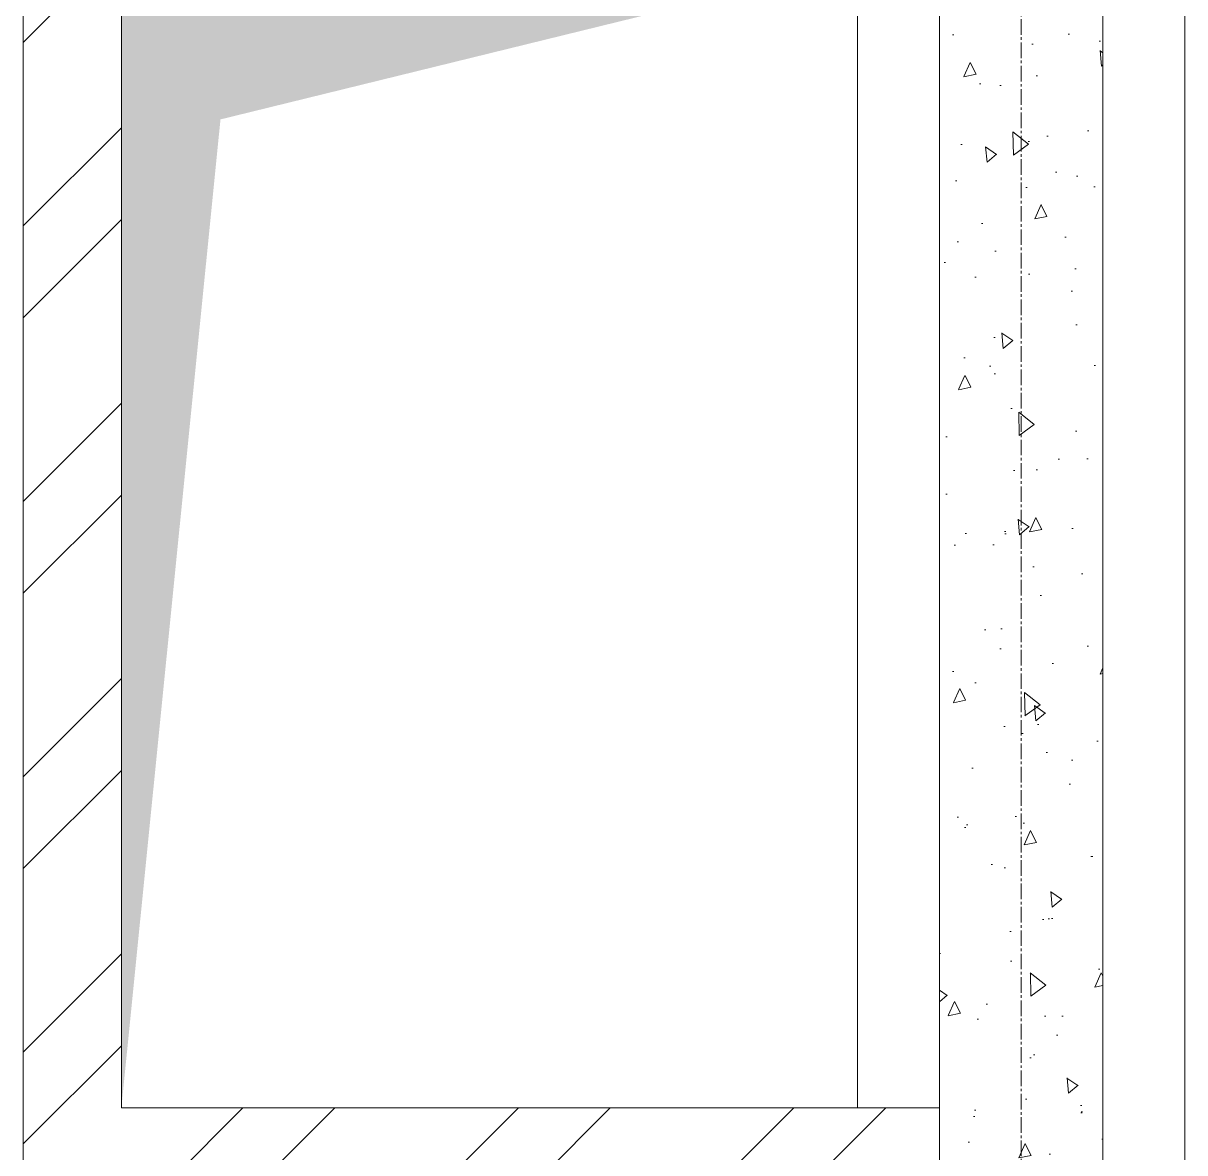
# Model space of a CAD drawing. Header units: millimetres. Extents: x -231292 to 573618, y -153144 to 564035.
# Drawn here: x 125709 to 127129, y 446747 to 448128 of the extents above; entities that cross this region are included whole.
import ezdxf

# ---------------------------------------------------------------- set-up
doc = ezdxf.new("R2010")
doc.units = ezdxf.units.MM
doc.linetypes.add('CENTER2', pattern=[28.575, 19.05, -3.175, 3.175, -3.175])
doc.layers.get('0').update_dxf_attribs({"color": 250})
for name, color, linetype, lineweight in [('АР_Стены кирпич', 250, 'Continuous', 20), ('АР_Стены ПЕНОблок', 250, 'Continuous', 20), ('АР_Штриховка', 250, 'Continuous', 0), ('ОВ_Шахты_блок 4.1', 250, 'Continuous', 5), ('РД_Оси_100', 250, 'Continuous', 0)]:
    doc.layers.add(name, color=color, linetype=linetype, lineweight=lineweight)

# ---------------------------------------------------------------- blocks, each defined once
blk = doc.blocks.new('otv')
at = {"linetype": 'Continuous'}
blk.add_lwpolyline([(0, -1), (0, 0), (1, 0), (1, -1)], close=True, dxfattribs=at)
blk.add_solid([(0, -1), (0, 0), (0.1346, -0.1366), (1, 0)], dxfattribs=at)
blk = doc.blocks.new('СОШ_2200_АР_ОСИ_М100_28.05.24')
at = {"layer": 'РД_Оси_100', "linetype": 'CENTER2'}
blk.add_lwpolyline([(76500, 139938.679), (76500, -6155)], dxfattribs=at)

msp = doc.modelspace()

# ---------------------------------------------------------------- hatches: boundary and pattern name
at = {"layer": 'АР_Штриховка', "linetype": 'Continuous', "lineweight": 0}
h = msp.add_hatch(dxfattribs=at)
h.set_pattern_fill('ANSI32', color=256, scale=25, style=0)
h.set_pattern_definition([(45, (50428.77, 366201.75), (-168.3798, 168.3798), []), (45, (50541.02, 366201.75), (-168.3798, 168.3798), [])])
h.paths.add_polyline_path([(125708.769, 438901.753), (125828.769, 439021.753), (125828.769, 445151.753), (125708.769, 445151.753)], flags=0)
h.paths.add_polyline_path([(125708.769, 446551.753), (125828.769, 446551.753), (125828.769, 446681.753), (125798.769, 446761.753), (125708.769, 446801.753)], flags=0)
h.paths.add_polyline_path([(125708.769, 446801.753), (125798.769, 446761.753), (125828.769, 446801.753), (125828.768, 448201.753), (125708.768, 448321.753)], flags=0)
h = msp.add_hatch(dxfattribs=at)
h.set_pattern_fill('AR-CONC', color=256, angle=-315, style=0)
h.set_pattern_definition([(95, (50428.77, 366201.75), (140.09465, 117.55338), [19.05, -209.55]), (40, (50428.77, 366201.75), (-160.01845, 110.17673), [15.24, -167.64058]), (145.45144, (50440.44, 366211.55), (-19.9238, 227.7301), [16.19, -178.09024]), (91.1842, (50392.85, 366237.67), (221.41024, 161.9534), [28.575, -314.325]), (141.63556, (50411.3, 366251.17), (-7.0866, 342.82676), [24.285, -267.1356]), (36.18415, (50392.85, 366237.67), (-7.0866, 342.82676), [22.86, -251.4597]), (66, (50419.79, 366246.65), (179.51998, 34.89515), [19.05, -209.55]), (11, (50419.79, 366246.65), (-86.53993, 173.9412), [15.24, -167.64]), (116.45145, (50434.75, 366249.56), (92.98005, 208.83634), [16.19, -178.08994]), (82.5, (50428.77, 366201.75), (-57.60547, 61.973414), [0, -165.608, 0, -170.18, 0, -168.275]), (52.5, (50428.77, 366201.75), (-23.58973, 118.087), [0, -97.028, 0, -161.798, 0, -64.135]), (12.5, (50388.716, 366161.7), (99.927863, 91.826196), [0, -63.5, 0, -198.12, 0, -262.89]), (2.5, (50370.76, 366143.74), (86.7639, 122.72239), [0, -82.55, 0, -131.572, 0, -186.69])])
h.paths.add_polyline_path([(127028.768, 448201.752), (126828.768, 448201.752), (126828.768, 445301.753), (127028.768, 445301.753)], flags=0)
h = msp.add_hatch(dxfattribs=at)
h.set_pattern_fill('ANSI32', color=256, scale=25, style=0)
h.set_pattern_definition([(45, (50428.77, 366201.75), (-168.3798, 168.3798), []), (45, (50541.02, 366201.75), (-168.3798, 168.3798), [])])
h.paths.add_polyline_path([(126828.768, 446681.753), (126828.768, 446801.753), (125828.769, 446801.753), (125798.769, 446761.753), (125828.769, 446681.753)], flags=0)

# ---------------------------------------------------------------- linework, layer by layer
at = {"lineweight": 0}
msp.add_lwpolyline([(127128.768, 448601.752), (127128.768, 435276.753)], dxfattribs=at)
at = {"layer": 'АР_Стены кирпич', "linetype": 'Continuous', "lineweight": 20}
for p, q in [((125708.769, 446551.753), (125708.768, 448321.753)), ((125828.769, 446801.753), (125828.768, 448201.753)), ((126828.768, 446801.753), (125828.769, 446801.753)), ((126828.768, 446681.753), (126828.768, 446801.753))]:
    msp.add_line(p, q, dxfattribs=at)
at = {"layer": 'АР_Стены ПЕНОблок', "linetype": 'Continuous', "lineweight": 20}
for p, q in [((126828.768, 448201.752), (126828.768, 445301.753)), ((127028.768, 445301.753), (127028.768, 448201.752))]:
    msp.add_line(p, q, dxfattribs=at)

# ---------------------------------------------------------------- block references
at = {"layer": 'ОВ_Шахты_блок 4.1', "xscale": 900, "yscale": 1400}
msp.add_blockref('otv', (125828.768, 448201.753), dxfattribs=at)
at = {"layer": 'РД_Оси_100'}
msp.add_blockref('СОШ_2200_АР_ОСИ_М100_28.05.24', (50428.768, 366201.753), dxfattribs=at)

doc.saveas('drawing.dxf')
